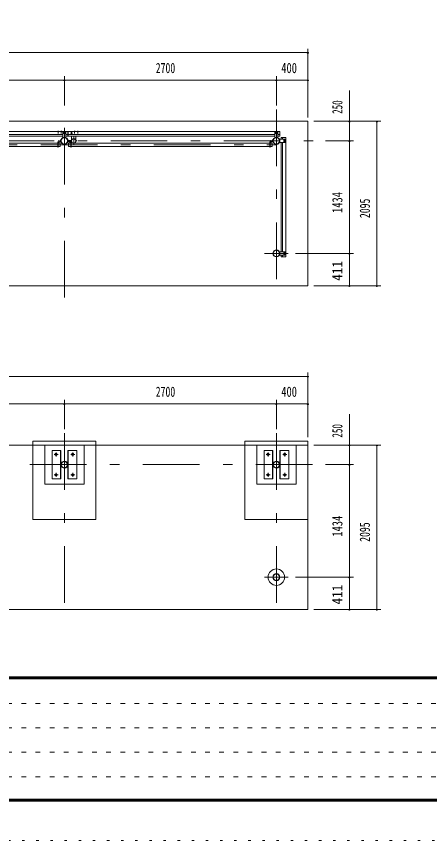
# Model space of a CAD drawing. Units: millimetres, scale not verified. Extents: x -26434 to 26434, y -10500 to 10500.
# Drawn here: x 5451 to 10711, y -10500 to 0 of the extents above; entities that cross this region are included whole.
import ezdxf
from ezdxf.enums import TextEntityAlignment as Align

# ---------------------------------------------------------------- set-up
doc = ezdxf.new("R2010")
doc.units = ezdxf.units.MM
doc.header["$LTSCALE"] = 60
for name, pattern in [('USER1', [3, 1, -2]), ('USER3', [24, 12, -5, 2, -5]), ('USER4', [3, 0.5, -2.5])]:
    doc.linetypes.add(name, pattern=pattern)
for name, color, linetype, lineweight in [('0-2_1-05BOLD', 7, 'Continuous', 18), ('0-3_1-25CENTER', 3, 'USER3', 18), ('0-5_1-55DIM', 3, 'Continuous', 18), ('0-C_F-F1PAPER', 5, 'Continuous', 18), ('0-D_F-E_J_ADD', 5, 'USER4', 18)]:
    doc.layers.add(name, color=color, linetype=linetype, lineweight=lineweight)
doc.styles.add('ＭＳ ゴシック', font='')
doc.styles.get('ＭＳ ゴシック').set_extended_font_data('MS Gothic')

msp = doc.modelspace()

# ---------------------------------------------------------------- linework, layer by layer
at = {"layer": '0-2_1-05BOLD'}
for p, q in [((8806.49, -1465.78), (1057.49, -1465.78)), ((5977.09, -1460.18), (5976.22, -1460.68)), ((5976.22, -1460.68), (5976.22, -1464.18)), ((5986.89, -1460.18), (5977.09, -1460.18)), ((5979.1, -1460.68), (5979.1, -1464.18)), ((5984.88, -1460.68), (5984.88, -1464.18)), ((5988.24, -1464.18), (5988.24, -1465.78)), ((6017.09, -1460.18), (6016.22, -1460.68)), ((6016.22, -1460.68), (6016.22, -1464.18)), ((6026.89, -1460.18), (6017.09, -1460.18)), ((6019.1, -1460.68), (6019.1, -1464.18)), ((6024.88, -1460.68), (6024.88, -1464.18)), ((6028.24, -1464.18), (6028.24, -1465.78)), ((6106.49, -1523.38), (6106.49, -1465.78)), ((6106.49, -1467.38), (6107.49, -1467.38)), ((6107.49, -1523.38), (6107.49, -1465.78)), ((6187.09, -1460.18), (6186.22, -1460.68)), ((6186.22, -1460.68), (6186.22, -1464.18)), ((6196.89, -1460.18), (6187.09, -1460.18)), ((6189.1, -1460.68), (6189.1, -1464.18)), ((6194.88, -1460.68), (6194.88, -1464.18)), ((6198.24, -1464.18), (6198.24, -1465.78)), ((6227.09, -1460.18), (6226.22, -1460.68)), ((6226.22, -1460.68), (6226.22, -1464.18)), ((6236.89, -1460.18), (6227.09, -1460.18)), ((6229.1, -1460.68), (6229.1, -1464.18)), ((6234.88, -1460.68), (6234.88, -1464.18)), ((6238.24, -1464.18), (6238.24, -1465.78)), ((8806.49, -1523.38), (8806.49, -1465.78)), ((3831.49, -1505.78), (6041.49, -1505.78)), ((6041.49, -1523.38), (3831.49, -1523.38)), ((6016.94, -1593.33), (6016.94, -1573.33)), ((6041.49, -1480.28), (6041.49, -1540.78)), ((6041.49, -1540.78), (6081.49, -1540.78)), ((6046.49, -1475.28), (6076.49, -1475.28)), ((6052.99, -1481.78), (6056.69, -1481.78)), ((6056.69, -1489.78), (6052.99, -1489.78)), ((6056.49, -1488.67), (6056.49, -1482.89)), ((6061.49, -1491.55), (6056.49, -1488.67)), ((6066.49, -1488.67), (6061.49, -1491.55)), ((6066.29, -1481.78), (6069.99, -1481.78)), ((6069.99, -1489.78), (6066.29, -1489.78)), ((6066.49, -1488.67), (6066.49, -1482.89)), ((6081.49, -1480.28), (6081.49, -1540.78)), ((6081.49, -1505.78), (8741.49, -1505.78)), ((8741.49, -1523.38), (6081.49, -1523.38)), ((6106.04, -1593.33), (6106.04, -1573.33)), ((6107.49, -1502.38), (6106.49, -1502.38)), ((6147.49, -1482.89), (6152.49, -1480)), ((6147.49, -1488.67), (6147.49, -1482.89)), ((6151.99, -1575.81), (6151.99, -1523.38)), ((6152.49, -1480), (6157.49, -1482.89)), ((6206.99, -1575.81), (6206.99, -1523.38)), ((8713.74, -1573.33), (8716.94, -1573.33)), ((8713.74, -1593.33), (8713.74, -1573.33)), ((8716.94, -1593.33), (8716.94, -1573.33)), ((8746.49, -1475.28), (8776.49, -1475.28)), ((8752.99, -1481.78), (8756.69, -1481.78)), ((8756.69, -1489.78), (8752.99, -1489.78)), ((8756.49, -1488.67), (8756.49, -1482.89)), ((8761.49, -1491.55), (8756.49, -1488.67)), ((8766.49, -1488.67), (8761.49, -1491.55)), ((8766.29, -1481.78), (8769.99, -1481.78)), ((8769.99, -1489.78), (8766.29, -1489.78)), ((8781.49, -1480.28), (8781.49, -1540.78)), ((8781.49, -1505.78), (8806.49, -1505.78)), ((8806.49, -1523.38), (8781.49, -1523.38)), ((8866.54, -1565.33), (8806.04, -1565.33)), ((8823.44, -1540.33), (8823.44, -1565.33)), ((8841.04, -1565.33), (8841.04, -1540.33)), ((8871.54, -1600.33), (8871.54, -1570.33)), ((3896.04, -1613.13), (5976.94, -1613.13)), ((3896.04, -1655.83), (5976.94, -1655.83)), ((5976.94, -1600.53), (5976.94, -1666.33)), ((5976.94, -1666.33), (5980.14, -1666.33)), ((5980.14, -1600.53), (5980.14, -1666.33)), ((5980.14, -1613.13), (6008.99, -1613.13)), ((5980.14, -1655.83), (6008.99, -1655.83)), ((5982.14, -1595.33), (6011.74, -1595.33)), ((6011.74, -1598.53), (5982.14, -1598.53)), ((6008.99, -1613.13), (6008.99, -1655.83)), ((6152.15, -1582.33), (6105.94, -1582.33)), ((6152.15, -1588.32), (6105.94, -1588.32)), ((6150.76, -1580.72), (6107.41, -1580.72)), ((6150.76, -1589.93), (6107.41, -1589.93)), ((6140.84, -1595.33), (6111.24, -1595.33)), ((6111.24, -1598.53), (6140.84, -1598.53)), ((6142.84, -1655.83), (6113.99, -1655.83)), ((6142.84, -1600.53), (6142.84, -1666.33)), ((6146.04, -1666.33), (6142.84, -1666.33)), ((6146.04, -1600.53), (6146.04, -1666.33)), ((8676.94, -1613.13), (6146.04, -1613.13)), ((8676.94, -1655.83), (6146.04, -1655.83)), ((8676.94, -1600.53), (8676.94, -1666.33)), ((8676.94, -1666.33), (8680.14, -1666.33)), ((8680.14, -1600.53), (8680.14, -1666.33)), ((8680.14, -1613.13), (8708.99, -1613.13)), ((8680.14, -1655.83), (8708.99, -1655.83)), ((8682.14, -1595.33), (8711.74, -1595.33)), ((8711.74, -1598.53), (8682.14, -1598.53)), ((8708.99, -1613.13), (8708.99, -1655.83)), ((8823.44, -1605.33), (8823.44, -2999.33)), ((8841.04, -2999.33), (8841.04, -1605.33)), ((8858.15, -1580.33), (8855.26, -1585.33)), ((8855.26, -1585.33), (8858.15, -1590.33)), ((8857.04, -1576.83), (8857.04, -1580.53)), ((8857.04, -1590.13), (8857.04, -1593.83)), ((8858.15, -1590.33), (8863.93, -1590.33)), ((8865.04, -1580.53), (8865.04, -1576.83)), ((8865.04, -1593.83), (8865.04, -1590.13)), ((8806.04, -2999.33), (8806.04, -3039.33)), ((8866.54, -2999.33), (8806.04, -2999.33)), ((8866.54, -3039.33), (8806.04, -3039.33)), ((8823.44, -3064.33), (8823.44, -3039.33)), ((8841.04, -3039.33), (8841.04, -3064.33)), ((8857.04, -3014.53), (8857.04, -3010.83)), ((8857.04, -3027.83), (8857.04, -3024.13)), ((8858.15, -3024.33), (8863.92, -3024.33)), ((8863.92, -3024.33), (8866.81, -3019.33)), ((8866.81, -3019.33), (8863.93, -3014.33)), ((8865.04, -3010.83), (8865.04, -3014.53)), ((8865.04, -3024.13), (8865.04, -3027.83)), ((8871.54, -3004.33), (8871.54, -3034.33)), ((8823.44, -3064.33), (8881.04, -3064.33)), ((5661.49, -5410.33), (6461.49, -5410.33)), ((5661.49, -6410.33), (5661.49, -5410.33)), ((8361.49, -5410.33), (9161.49, -5410.33)), ((8361.49, -6410.33), (8361.49, -5410.33)), ((-1838.5, -5460.33), (9161.49, -5460.33)), ((5904.94, -5530.32), (6016.94, -5530.32)), ((5904.94, -5890.33), (5904.94, -5530.32)), ((6012.44, -5890.33), (6012.44, -5530.32)), ((6016.94, -5890.33), (6016.94, -5530.32)), ((6106.04, -5890.33), (6106.04, -5530.32)), ((6110.54, -5890.33), (6110.54, -5530.32)), ((8511.49, -5960.33), (8511.49, -5460.33)), ((8604.94, -5530.32), (8716.94, -5530.32)), ((8604.94, -5890.33), (8604.94, -5530.32)), ((8712.44, -5890.33), (8712.44, -5530.32)), ((8716.94, -5890.33), (8716.94, -5530.32)), ((8918.04, -5530.32), (8806.04, -5530.32)), ((8806.04, -5890.33), (8806.04, -5530.32)), ((8810.54, -5890.33), (8810.54, -5530.32)), ((8918.04, -5890.33), (8918.04, -5530.32)), ((9011.49, -5460.33), (9011.49, -5960.33)), ((5904.94, -5890.33), (6016.94, -5890.33)), ((6218.04, -5890.33), (6106.04, -5890.33)), ((9011.49, -5960.33), (8511.49, -5960.33)), ((8604.94, -5890.33), (8716.94, -5890.33)), ((8918.04, -5890.33), (8806.04, -5890.33)), ((8361.49, -6410.33), (9161.49, -6410.33))]:
    msp.add_line(p, q, dxfattribs=at)
msp.add_lwpolyline([(-1838.51, -3430.33), (-1838.51, -1335.33), (9161.49, -1335.33), (9161.49, -3430.33)], close=True, dxfattribs=at)
for points in [[(5988.24, -1464.18), (5975.74, -1464.18), (5975.74, -1465.78)], [(5986.89, -1460.18), (5987.76, -1460.68), (5987.76, -1464.18)], [(6028.24, -1464.18), (6015.74, -1464.18), (6015.74, -1465.78)], [(6026.89, -1460.18), (6027.76, -1460.68), (6027.76, -1464.18)], [(6198.24, -1464.18), (6185.74, -1464.18), (6185.74, -1465.78)], [(6196.89, -1460.18), (6197.76, -1460.68), (6197.76, -1464.18)], [(6238.24, -1464.18), (6225.74, -1464.18), (6225.74, -1465.78)], [(6236.89, -1460.18), (6237.76, -1460.68), (6237.76, -1464.18)], [(6013.74, -1593.33), (6013.74, -1573.33), (6016.94, -1573.33)], [(6066.49, -1482.89), (6061.49, -1480), (6056.49, -1482.89)], [(6109.24, -1593.33), (6109.24, -1573.33), (6106.04, -1573.33)], [(6147.49, -1488.67), (6152.49, -1491.55), (6157.49, -1488.67), (6157.49, -1482.89)], [(8741.49, -1480.28), (8741.49, -1540.78), (8781.49, -1540.78)], [(8766.49, -1488.67), (8766.49, -1482.89), (8761.49, -1480), (8756.49, -1482.89)], [(8866.54, -1605.33), (8806.04, -1605.33), (8806.04, -1565.33)], [(8823.44, -1540.33), (8881.04, -1540.33), (8881.04, -3064.33)], [(6142.84, -1613.13), (6113.99, -1613.13), (6113.99, -1655.83)], [(8858.15, -1580.33), (8863.92, -1580.33), (8866.81, -1585.33), (8863.93, -1590.33)], [(8858.15, -3024.33), (8855.26, -3019.33), (8858.15, -3014.33), (8863.93, -3014.33)], [(9161.49, -5410.33), (9161.49, -7555.33), (-1838.5, -7555.33)], [(5661.49, -6410.33), (6461.49, -6410.33), (6461.49, -5410.33)], [(6311.49, -5460.33), (6311.49, -5960.33), (5811.49, -5960.33), (5811.49, -5460.33)], [(6218.04, -5890.33), (6218.04, -5530.32), (6106.04, -5530.32)]]:
    msp.add_lwpolyline(points, dxfattribs=at)
for centre, radius in [((6061.49, -1585.33), 44.55), ((6061.49, -1585.33), 40.35), ((6061.49, -1485.78), 6.25), ((6061.49, -1485.78), 4.9), ((6152.49, -1485.78), 6.25), ((6152.49, -1485.78), 4.9), ((6179.49, -1585.33), 27.5), ((8761.49, -1585.33), 44.55), ((8761.49, -1585.33), 40.35), ((8761.49, -1485.78), 6.25), ((8761.49, -1485.78), 4.9), ((6013.09, -1585.33), 2.25), ((6210.84, -1585.33), 2.25), ((8861.04, -1585.33), 6.25), ((8861.04, -1585.33), 4.9), ((8761.49, -3019.33), 44.55), ((8761.49, -3019.33), 40.35), ((8861.04, -3019.33), 6.25), ((8861.04, -3019.33), 4.9), ((5954.99, -5580.33), 14.5), ((6061.49, -5710.33), 44.55), ((6061.49, -5710.33), 40.35), ((6167.99, -5580.33), 14.5), ((8654.99, -5580.33), 14.5), ((8761.5, -5710.33), 44.55), ((8761.5, -5710.33), 40.35), ((8867.99, -5580.33), 14.5), ((5954.99, -5840.32), 14.5), ((6167.99, -5840.32), 14.5), ((8654.99, -5840.32), 14.5), ((8867.99, -5840.32), 14.5), ((8761.5, -7144.33), 105), ((8761.5, -7144.33), 44.55), ((8761.5, -7144.33), 40.35)]:
    msp.add_circle(centre, radius, dxfattribs=at)
for centre, radius, start, end in [((5977.66, -1462.49), 2.32, 51.45377, 90), ((5981.99, -1468.69), 8.51, 70.16867, 109.82912), ((5986.32, -1462.5), 2.32, 90, 128.53143), ((6017.66, -1462.49), 2.32, 51.45377, 90), ((6021.99, -1468.69), 8.51, 70.16867, 109.82912), ((6026.32, -1462.5), 2.32, 90, 128.53143), ((6187.66, -1462.49), 2.32, 51.45377, 90), ((6191.99, -1468.69), 8.51, 70.16867, 109.82912), ((6196.32, -1462.5), 2.32, 90, 128.53143), ((6227.66, -1462.49), 2.32, 51.45377, 90), ((6231.99, -1468.69), 8.51, 70.16867, 109.82912), ((6236.32, -1462.5), 2.32, 90, 128.53143), ((6061.49, -1585.33), 46.15, 5.72713, 180.00108), ((6046.49, -1480.28), 5, 90, 180), ((6052.99, -1485.78), 4, 90, 270), ((6069.99, -1485.78), 4, 270, 90), ((6076.49, -1480.28), 5, 0, 90), ((6179.49, -1585.33), 29.1, 0, 170.90512), ((6179.49, -1602.73), 44.9, 109.58864, 127.76454), ((6179.49, -1602.73), 44.9, 52.23546, 70.41136), ((8746.49, -1480.28), 5, 90, 180), ((8752.99, -1485.78), 4, 90, 270), ((8769.99, -1485.78), 4, 270, 90), ((8776.49, -1480.28), 5, 0, 90), ((8861.04, -1576.83), 4, 0, 180), ((8866.54, -1570.33), 5, 0, 90), ((5982.14, -1600.53), 5.2, 90, 180), ((5982.14, -1600.53), 2, 90, 180), ((6013.09, -1585.33), 3.85, 52.09248, 0), ((6011.74, -1593.33), 2, 270, 0), ((6011.74, -1593.33), 5.2, 270, 0), ((6061.49, -1585.33), 46.15, 183.78915, 354.28163), ((6111.24, -1593.33), 5.2, 180, 270), ((6111.24, -1593.33), 2, 180, 270), ((6140.84, -1600.53), 5.2, 0, 90), ((6140.84, -1600.53), 2, 0, 90), ((6179.49, -1585.33), 29.1, 189.09488, 252.80957), ((6179.49, -1585.33), 29.1, 287.19043, 354.06984), ((6210.84, -1585.33), 3.85, 180, 128.65778), ((8682.14, -1600.53), 5.2, 90, 180), ((8682.14, -1600.53), 2, 90, 180), ((8711.74, -1593.33), 2, 270, 0), ((8711.74, -1593.33), 5.2, 270, 0), ((8861.04, -1593.83), 4, 180, 0), ((8866.54, -1600.33), 5, 270, 0), ((8861.04, -3010.83), 4, 0, 180), ((8861.04, -3027.83), 4, 180, 0), ((8866.54, -3004.33), 5, 0, 90), ((8866.54, -3034.33), 5, 270, 0)]:
    msp.add_arc(centre, radius, start, end, dxfattribs=at)
at = {"layer": '0-3_1-25CENTER'}
for p, q in [((6061.49, -3580.33), (6061.49, -1185.33)), ((8761.49, -1185.33), (8761.49, -3580.33)), ((5981.99, -1457.76), (5981.99, -1492.64)), ((6021.99, -1457.76), (6021.99, -1492.64)), ((6152.49, -1505.78), (6152.49, -1465.78)), ((6191.99, -1457.76), (6191.99, -1492.64)), ((6231.99, -1457.76), (6231.99, -1492.64)), ((6078.99, -1485.78), (6043.99, -1485.78)), ((6129.02, -1596.09), (6129.02, -1574.56)), ((6139.99, -1485.78), (6164.99, -1485.78)), ((6179.49, -1530.33), (6179.49, -1640.33)), ((8778.99, -1485.78), (8743.99, -1485.78)), ((8861.04, -1567.83), (8861.04, -1602.83)), ((-1988.51, -1585.33), (9311.49, -1585.33)), ((-1438.51, -1634.48), (8761.49, -1634.48)), ((5991.94, -1576.33), (5991.94, -1618.13)), ((6131.04, -1576.33), (6131.04, -1618.13)), ((8691.94, -1576.33), (8691.94, -1618.13)), ((8611.49, -3019.33), (8911.49, -3019.33)), ((8861.04, -3036.83), (8861.04, -3001.83)), ((6061.49, -5310.33), (6061.49, -7705.33)), ((8761.5, -5310.33), (8761.5, -7705.33)), ((5954.99, -5605.33), (5954.99, -5555.33)), ((6167.99, -5605.33), (6167.99, -5555.33)), ((8654.99, -5605.33), (8654.99, -5555.33)), ((8867.99, -5605.33), (8867.99, -5555.33)), ((5929.99, -5580.33), (5979.99, -5580.33)), ((6192.99, -5580.33), (6142.99, -5580.33)), ((8629.99, -5580.33), (8680, -5580.33)), ((8892.99, -5580.33), (8842.99, -5580.33)), ((-138.51, -5710.33), (9311.49, -5710.33)), ((5929.99, -5840.32), (5979.99, -5840.32)), ((5954.99, -5865.33), (5954.99, -5815.32)), ((6192.99, -5840.32), (6142.99, -5840.32)), ((6167.99, -5865.33), (6167.99, -5815.32)), ((8629.99, -5840.32), (8680, -5840.32)), ((8654.99, -5865.33), (8654.99, -5815.32)), ((8892.99, -5840.32), (8842.99, -5840.32)), ((8867.99, -5865.33), (8867.99, -5815.32)), ((8611.5, -7144.33), (8911.5, -7144.33))]:
    msp.add_line(p, q, dxfattribs=at)
at = {"layer": '0-5_1-55DIM'}
for p, q in [((9161.49, -410.33), (9161.49, -1285.33)), ((-1838.51, -460.33), (9161.49, -460.33)), ((9171.49, -460.33), (9151.49, -460.33)), ((3811.49, -810.33), (6061.49, -810.33)), ((6071.49, -810.33), (6051.49, -810.33)), ((6061.49, -760.33), (6061.49, -1135.33)), ((6061.49, -810.33), (8761.49, -810.33)), ((8771.49, -810.33), (8751.49, -810.33)), ((8761.49, -760.33), (8761.49, -1135.33)), ((8761.49, -810.33), (9161.49, -810.33)), ((9171.49, -810.33), (9151.49, -810.33)), ((9691.49, -3430.33), (9691.49, -942.83)), ((9236.49, -1335.33), (10091.49, -1335.33)), ((9701.49, -1335.33), (9681.49, -1335.33)), ((10051.49, -1335.33), (10031.49, -1335.33)), ((10041.49, -1335.33), (10041.49, -3430.33)), ((9386.49, -1585.33), (9741.49, -1585.33)), ((9701.49, -1585.33), (9681.49, -1585.33)), ((9003.71, -3019.33), (9741.49, -3019.33)), ((9701.49, -3019.33), (9681.49, -3019.33)), ((9236.49, -3430.33), (10091.49, -3430.33)), ((9701.49, -3430.33), (9681.49, -3430.33)), ((10051.49, -3430.33), (10031.49, -3430.33)), ((-1838.5, -4585.33), (9161.49, -4585.33)), ((9171.49, -4585.33), (9151.49, -4585.33)), ((9161.49, -4535.33), (9161.49, -5360.33)), ((6061.49, -4885.33), (6061.49, -5260.33)), ((8761.5, -4885.33), (8761.5, -5260.33)), ((3811.49, -4935.33), (6061.49, -4935.33)), ((6071.49, -4935.33), (6051.49, -4935.33)), ((6061.49, -4935.33), (8761.5, -4935.33)), ((8771.5, -4935.33), (8751.5, -4935.33)), ((8761.5, -4935.33), (9161.49, -4935.33)), ((9171.49, -4935.33), (9151.49, -4935.33)), ((9691.49, -7555.33), (9691.49, -5067.82)), ((9236.49, -5460.32), (10091.49, -5460.32)), ((9701.49, -5460.32), (9681.49, -5460.32)), ((10051.49, -5460.32), (10031.49, -5460.32)), ((10041.49, -5460.32), (10041.49, -7555.33)), ((9386.49, -5710.33), (9741.49, -5710.33)), ((9701.49, -5710.33), (9681.49, -5710.33)), ((9003.72, -7144.33), (9741.49, -7144.33)), ((9701.49, -7144.33), (9681.49, -7144.33)), ((9691.49, -7144.33), (9691.49, -7555.33)), ((9236.49, -7555.33), (10091.49, -7555.33)), ((9701.49, -7555.33), (9681.49, -7555.33)), ((9701.49, -7555.33), (9681.49, -7555.33)), ((10051.49, -7555.33), (10031.49, -7555.33))]:
    msp.add_line(p, q, dxfattribs=at)
for centre in [(9161.49, -460.33), (6061.49, -810.33), (8761.49, -810.33), (9161.49, -810.33), (9691.49, -1335.33), (10041.49, -1335.33), (9691.49, -1585.33), (9691.49, -3019.33), (9691.49, -3430.33), (10041.49, -3430.33), (9161.49, -4585.33), (6061.49, -4935.33), (8761.5, -4935.33), (9161.49, -4935.33), (9691.49, -5460.32), (10041.49, -5460.32), (9691.49, -5710.33), (9691.49, -7144.33), (9691.49, -7555.33), (9691.49, -7555.33), (10041.49, -7555.33)]:
    msp.add_arc(centre, 10, 180, 0, dxfattribs=at)
at = {"layer": '0-C_F-F1PAPER'}
for p, q in [((25908.83, -8415), (-2741.17, -8415)), ((25908.83, -8417.5), (-2741.17, -8417.5)), ((25908.83, -8420), (-2741.17, -8420)), ((25908.83, -8422.5), (-2741.17, -8422.5)), ((25908.83, -8425), (-2741.17, -8425)), ((25908.83, -8427.5), (-2741.17, -8427.5)), ((25908.83, -8430), (-2741.17, -8430)), ((25908.83, -8432.5), (-2741.17, -8432.5)), ((25908.83, -8435), (-2741.17, -8435)), ((25908.83, -8437.5), (-2741.17, -8437.5)), ((25908.83, -8440), (-2741.17, -8440)), ((-2766.17, -10000), (25933.83, -10000)), ((-2763.67, -9997.5), (25931.32, -9997.5)), ((-2758.67, -9992.5), (25926.33, -9992.5)), ((-2753.67, -9987.5), (25921.33, -9987.5)), ((-2748.67, -9982.5), (25916.33, -9982.5)), ((-2746.17, -9980), (25913.83, -9980)), ((-2743.67, -9977.5), (25911.33, -9977.5))]:
    msp.add_line(p, q, dxfattribs=at)
at = {"layer": '0-C_F-F1PAPER', "color": 6, "linetype": 'USER1'}
for p, q in [((-2766.17, -8752), (15483.83, -8752)), ((-2766.17, -9064), (15483.83, -9064)), ((-2766.17, -9376), (15483.83, -9376)), ((-2766.17, -9688), (12975.83, -9688))]:
    msp.add_line(p, q, dxfattribs=at)
at = {"layer": '0-C_F-F1PAPER'}
for points in [[(-2761.17, 10095), (-2761.17, -9995), (25928.83, -9995), (25928.83, 10095)], [(-2756.17, 10090), (-2756.17, -9990), (25923.83, -9990), (25923.83, 10090)], [(-2751.17, 10085), (-2751.17, -9985), (25918.82, -9985), (25918.82, 10085)], [(-2741.17, 10075), (-2741.17, -9975), (25908.83, -9975), (25908.83, 10075)]]:
    msp.add_lwpolyline(points, dxfattribs=at)
at = {"layer": '0-D_F-E_J_ADD'}
msp.add_line((26433.83, -10500), (-3266.17, -10500), dxfattribs=at)

# ---------------------------------------------------------------- texts
at = {"layer": '0-5_1-55DIM', "color": 7, "style": 'ＭＳ ゴシック'}
for s, width, p in [('2700', 0.7, (7224.89, -760.33)), ('400', 0.75, (8823.86, -760.33)), ('2700', 0.7, (7224.89, -4885.33)), ('400', 0.75, (8823.87, -4885.33))]:
    msp.add_text(s, height=130.2, dxfattribs=dict(at, width=width)).set_placement(p, align=Align.BOTTOM_LEFT)
for s, width, p in [('250', 0.65, (9641.49, -1240.91)), ('1434', 0.75, (9641.49, -2502.85)), ('2095', 0.7, (9991.49, -2568.84)), ('411', 0.95, (9641.49, -3368.05)), ('250', 0.65, (9641.49, -5365.91)), ('1434', 0.75, (9641.49, -6627.84)), ('2095', 0.7, (9991.49, -6693.84)), ('411', 0.95, (9641.49, -7493.05))]:
    msp.add_text(s, height=130.2, rotation=90, dxfattribs=dict(at, width=width)).set_placement(p, align=Align.BOTTOM_LEFT)

doc.saveas('drawing.dxf')
